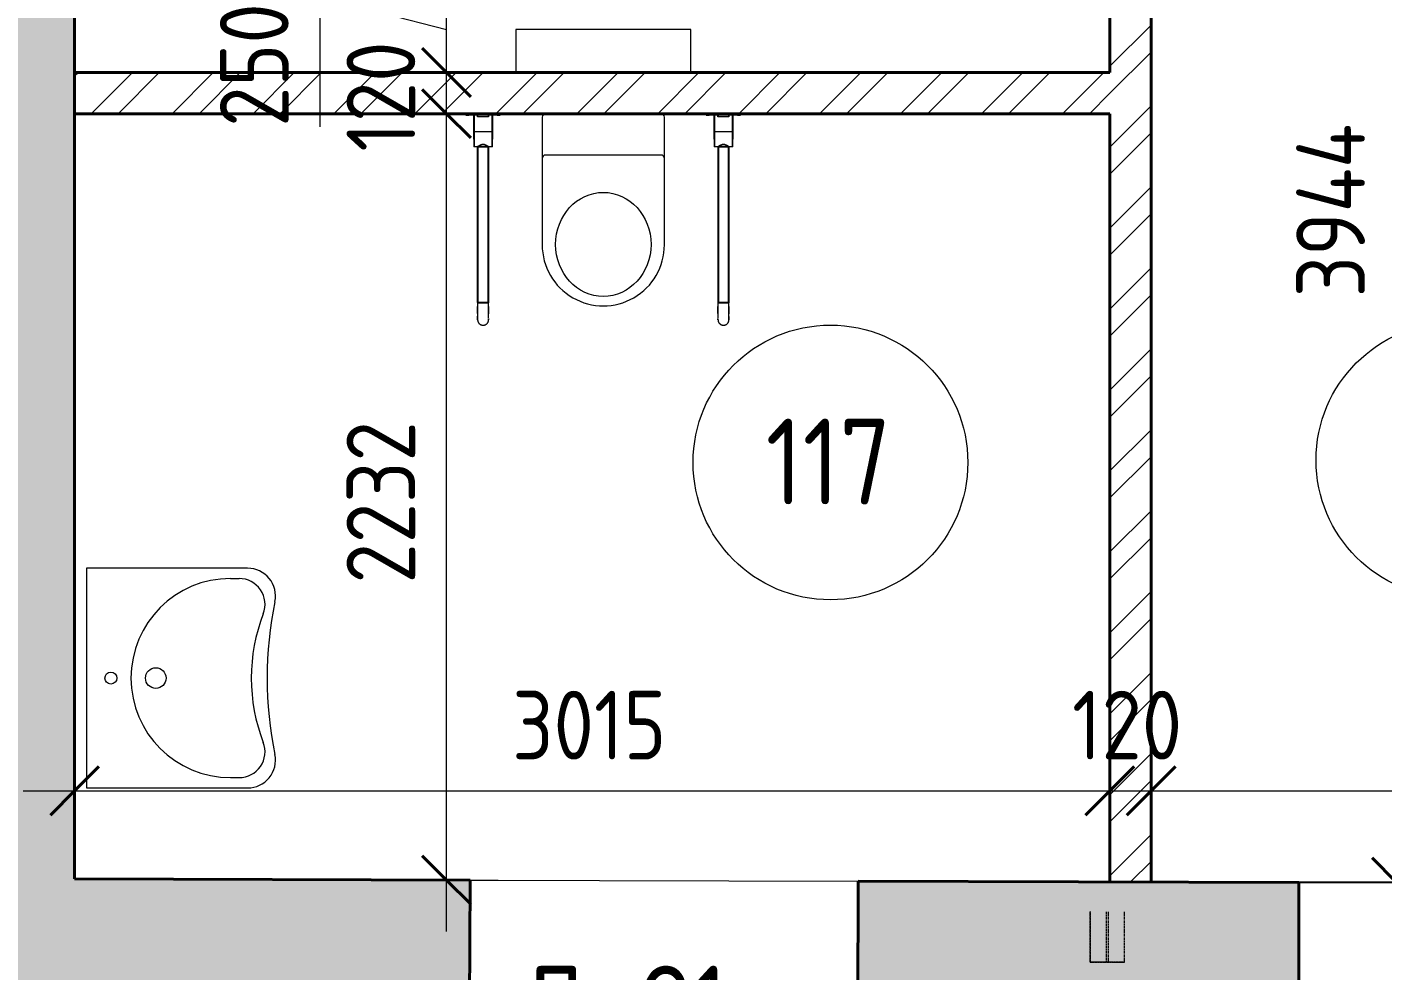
# Model space of a CAD drawing. Header units: millimetres. Extents: x -11886 to 379896, y -8130 to 47743.
# Drawn here: x 11167 to 15115, y 13336 to 16084 of the extents above; entities that cross this region are included whole.
import ezdxf

# ---------------------------------------------------------------- set-up
doc = ezdxf.new("R2010")
doc.units = ezdxf.units.MM
doc.linetypes.add('ADSK_Сверху', pattern=[4.5, 3, -1.5])
for name, color, linetype, lineweight in [('Каркас', 7, 'Continuous', 18), ('Марки дверей', 7, 'Continuous', 20), ('Марки помещений', 7, 'Continuous', 20), ('Размеры', 7, 'Continuous', 9), ('Размеры-100', 7, 'Continuous', 9)]:
    doc.layers.add(name, color=color, linetype=linetype, lineweight=lineweight)
for name, color, linetype, lineweight, true_color in [('Обобщенные модели', 5, 'Continuous', 18, 0x0000ff), ('Оборудование', 5, 'Continuous', 18, 0x0000ff), ('Сантехника', 5, 'Continuous', 18, 0x0000ff), ('Стены внутренние', 5, 'Continuous', 18, 0x0000ff)]:
    doc.layers.add(name, color=color, linetype=linetype, lineweight=lineweight, true_color=true_color)
doc.styles.add('GOST Common_1', font='GOST_Common.ttf', dxfattribs={"width": 0.9, "height": 200})
doc.styles.add('GOST Common_2', font='GOST_Common.ttf', dxfattribs={"width": 0.9, "height": 250})
doc.dimstyles.new('ADSK_Основной_2_мм', dxfattribs={"dimscale": 304.8, "dimtxt": 201.142999, "dimasz": 0.463911, "dimexe": 0.492126, "dimexo": 0.492126, "dimgap": 0.098425, "dimtad": 1, "dimdec": 1, "dimrnd": 0.1, "dimdsep": 46, "dimtxsty": 'GOST Common_1', "dimblk1": 'OBLIQUE', "dimblk2": 'OBLIQUE', "dimsah": 1, "dimcen": 0.09, "dimdle": 0.492126, "dimazin": 2, "dimtfac": 1, "dimtdec": 4, "dimtix": 1, "dimtmove": 0, "dimatfit": 3, "dimfxl": 1, "dimtvp": 1, "dimtolj": 1, "dimtzin": 0, "dimlwd": 20, "dimlwe": 20, "dimarcsym": 2})
doc.dimstyles.new('ADSK_Основной_2_мм_Округление_до_1_мм', dxfattribs={"dimscale": 304.8, "dimtxt": 201.142999, "dimasz": 0.463911, "dimexe": 0.492126, "dimexo": 0.492126, "dimgap": 0.098425, "dimtad": 1, "dimdec": 0, "dimdsep": 46, "dimtxsty": 'GOST Common_1', "dimblk1": 'OBLIQUE', "dimblk2": 'OBLIQUE', "dimsah": 1, "dimcen": 0.09, "dimdle": 0.492126, "dimazin": 2, "dimtfac": 1, "dimtdec": 4, "dimtix": 1, "dimtmove": 0, "dimatfit": 3, "dimfxl": 1, "dimtvp": 1, "dimtolj": 1, "dimtzin": 0, "dimlwd": 20, "dimlwe": 20, "dimarcsym": 2})
doc.dimstyles.new('ADSK_Основной_2_мм_Округление_до_1_мм_1', dxfattribs={"dimscale": 304.8, "dimtxt": 201.142999, "dimasz": 0.463911, "dimexe": 0.492126, "dimexo": 0.492126, "dimgap": 0.098425, "dimtad": 1, "dimdec": 0, "dimdsep": 46, "dimtxsty": 'GOST Common_1', "dimblk1": 'OBLIQUE', "dimblk2": 'OBLIQUE', "dimsah": 1, "dimcen": 0.09, "dimdle": 0.492126, "dimazin": 2, "dimtfac": 1, "dimtdec": 4, "dimtix": 1, "dimtmove": 1, "dimatfit": 3, "dimfxl": 1, "dimtvp": 1, "dimtolj": 1, "dimtzin": 0, "dimlwd": 20, "dimlwe": 20, "dimarcsym": 2})
pattern_1 = [(45, (0, 0), (-117.8655, 117.8655), []), (45, (78.58, 0), (-117.8655, 117.8655), [])]

# ---------------------------------------------------------------- blocks, each defined once
blk = doc.blocks.new('Типовая двутавровая балка _АСТО 20-93_ Балки - 100х200мм-840398-01 План 1-го этажа маркировочный')
at = {"layer": 'Каркас', "color": 253, "linetype": 'ADSK_Сверху', "true_color": 0xaaaaaa}
for p, q in [((-2180, 50), (-2180, -50)), ((-2180, 50), (-2032.3, 50)), ((-2032.9, 3), (-2180, 3)), ((-2033, -3), (-2180, -3)), ((-2180, -50), (-2033.6, -50))]:
    blk.add_line(p, q, dxfattribs=at)
at = {"layer": 'Каркас', "color": 9, "linetype": 'ADSK_Сверху', "true_color": 0xb9b9b9}
for p, q in [((-2180, 3.4), (-2180, 50)), ((-2180, 50), (-2032.3, 50)), ((-2180, -50), (-2180, -3.4)), ((-2180, -50), (-2033.6, -50))]:
    blk.add_line(p, q, dxfattribs=at)
at = {"layer": 'Каркас', "color": 253, "linetype": 'ADSK_Сверху', "true_color": 0xb2b2b2}
for p, q in [((-2180, 50), (-2180, 15)), ((-2180, 15), (-2180, 50)), ((-2032.3, 50), (-2180, 50)), ((-2180, 50), (-2032.3, 50)), ((-2180, 3), (-2180, 15)), ((-2180, 3), (-2180, 15)), ((-2180, -3), (-2180, 3)), ((-2180, -15), (-2180, -3)), ((-2180, -15), (-2180, -3)), ((-2180, -50), (-2180, -15)), ((-2180, -15), (-2180, -50)), ((-2180, -50), (-2033.6, -50)), ((-2180, -50), (-2033.6, -50))]:
    blk.add_line(p, q, dxfattribs=at)
blk = doc.blocks.new('Туалет подвесной-Moderna R-Laufen - 000 White-2319019-01 План 1-го этажа маркировочный')
at = {"layer": 'Обобщенные модели'}
for p, q in [((-53, 441.8), (-53, 69.9)), ((303, 69.9), (303, 441.8)), ((-43.1, 180.3), (293.1, 180.3))]:
    blk.add_line(p, q, dxfattribs=at)
for centre, radius, start, end in [((125, 441.8), 178, 360, 180), ((-43.1, 190.2), 9.89, 180, 270), ((293.1, 190.2), 9.89, 270, 360), ((-43.1, 69.9), 9.89, 180, 270), ((293.1, 69.9), 9.89, 270, 360)]:
    blk.add_arc(centre, radius, start, end, dxfattribs=at)
blk.add_ellipse((125, 440.8), major_axis=(0, 151.6), ratio=0.916517, dxfattribs=at)
at = {"layer": 'Сантехника'}
for p, q in [((-130, -60), (-130, -185)), ((380, -185), (380, -60)), ((-130, -185), (380, -185))]:
    blk.add_line(p, q, dxfattribs=at)
blk = doc.blocks.new('Раковина МГН Roca Access - 327230000 White-1912145-01 План 1-го этажа маркировочный')
at = {"layer": 'Обобщенные модели'}
for p, q in [((-195, 486.4), (-195, 17.5)), ((445, 17.5), (445, 486.4)), ((-165, 436.6), (-165, 461.6)), ((415, 436.6), (415, 461.6)), ((-195, 17.5), (445, 17.5))]:
    blk.add_line(p, q, dxfattribs=at)
for centre, radius in [((125, 218.8), 30), ((125, 88.1), 17.5)]:
    blk.add_circle(centre, radius, dxfattribs=at)
for centre, radius, start, end in [((-113.9, 486.4), 81.1, 78.3574, 180), ((125, 1645.7), 1102.6, 258.3574, 281.6426), ((363.9, 486.4), 81.1, 0, 101.6426), ((-89.6, 461.6), 75.4, 68.8798, 180), ((125, 1017.1), 520.1, 248.8798, 291.1202), ((339.6, 461.6), 75.4, 360, 111.1202), ((125, 436.6), 290, 180, 360)]:
    blk.add_arc(centre, radius, start, end, dxfattribs=at)
blk = doc.blocks.new('Поручень откидной МГН Contina - CNTX70E-2103110-01 План 1-го этажа маркировочный')
at = {"layer": 'Оборудование'}
for p, q in [((12444.8, 15828.2), (12444.8, 15832.2)), ((12444.8, 15828.2), (12453.6, 15828.2)), ((12444.8, 15828.2), (12446, 15828.2)), ((12536, 15828.2), (12453.6, 15828.2)), ((12467.3, 15758.2), (12467.3, 15828.2)), ((12468.5, 15828.2), (12468.5, 15758.2)), ((12478.8, 15823.2), (12478.8, 15826.2)), ((12510.8, 15823.2), (12478.8, 15823.2)), ((12510.8, 15826.2), (12510.8, 15823.2)), ((12521.1, 15758.2), (12521.1, 15828.2)), ((12522.3, 15828.2), (12522.3, 15758.2)), ((12536, 15828.2), (12544.8, 15828.2)), ((12543.7, 15828.2), (12544.8, 15828.2)), ((12544.8, 15832.2), (12544.8, 15828.2)), ((12467.3, 15758.2), (12467.3, 15735.7)), ((12468.5, 15780.7), (12521.1, 15780.7)), ((12468.5, 15758.2), (12468.5, 15735.7)), ((12468.5, 15735.7), (12468.5, 15758.2)), ((12521.1, 15735.7), (12521.1, 15758.2)), ((12521.1, 15758.2), (12521.1, 15735.7)), ((12522.3, 15735.7), (12522.3, 15758.2)), ((12468.5, 15735.7), (12467.3, 15735.7)), ((12478.8, 15735.7), (12468.5, 15735.7)), ((12521.1, 15735.7), (12510.8, 15735.7)), ((12522.3, 15735.7), (12521.1, 15735.7))]:
    blk.add_line(p, q, dxfattribs=at)
at = {"layer": 'Оборудование', "flags": 128}
for points in [[(12480.6, 15828.2), (12480.5, 15828.2), (12480.4, 15828.1), (12480.4, 15828.1), (12480.3, 15828.1), (12480.2, 15828.1), (12480.1, 15828), (12480.1, 15828), (12480, 15828), (12479.9, 15828), (12479.9, 15827.9), (12479.8, 15827.9), (12479.7, 15827.8), (12479.7, 15827.8), (12479.6, 15827.7), (12479.5, 15827.7), (12479.5, 15827.6), (12479.4, 15827.6), (12479.4, 15827.5), (12479.3, 15827.5), (12479.3, 15827.4), (12479.2, 15827.3), (12479.2, 15827.3), (12479.1, 15827.2), (12479.1, 15827.1), (12479, 15827), (12479, 15827), (12479, 15826.9), (12479, 15826.8), (12478.9, 15826.8), (12478.9, 15826.7), (12478.9, 15826.6), (12478.9, 15826.5), (12478.9, 15826.4), (12478.9, 15826.4), (12478.8, 15826.3), (12478.8, 15826.2), (12478.8, 15826.2)], [(12510.8, 15826.2), (12510.8, 15826.3), (12510.8, 15826.3), (12510.8, 15826.4), (12510.8, 15826.5), (12510.8, 15826.6), (12510.8, 15826.7), (12510.8, 15826.7), (12510.7, 15826.8), (12510.7, 15826.9), (12510.7, 15827), (12510.7, 15827), (12510.6, 15827.1), (12510.6, 15827.2), (12510.5, 15827.2), (12510.5, 15827.3), (12510.4, 15827.4), (12510.4, 15827.4), (12510.3, 15827.5), (12510.3, 15827.6), (12510.2, 15827.6), (12510.2, 15827.7), (12510.1, 15827.7), (12510.1, 15827.8), (12510, 15827.8), (12509.9, 15827.9), (12509.9, 15827.9), (12509.8, 15827.9), (12509.7, 15828), (12509.6, 15828), (12509.6, 15828), (12509.5, 15828.1), (12509.4, 15828.1), (12509.3, 15828.1), (12509.3, 15828.1), (12509.2, 15828.1), (12509.1, 15828.2)], [(12478.8, 15282.2), (12478.8, 15280.2), (12478.8, 15278.2), (12478.8, 15276.2), (12478.8, 15274.2), (12478.8, 15272.2), (12478.8, 15270.3), (12478.8, 15268.4), (12478.8, 15266.4), (12478.8, 15264.6), (12478.8, 15262.7), (12478.8, 15260.9), (12478.8, 15259.1), (12478.8, 15257.3), (12478.8, 15255.6), (12478.8, 15253.9), (12478.8, 15252.3), (12478.8, 15250.7), (12478.8, 15249.2), (12478.8, 15247.7), (12478.8, 15246.3), (12478.8, 15244.9), (12478.8, 15243.6), (12478.8, 15242.4), (12478.8, 15241.2), (12478.8, 15240.1), (12478.8, 15239.1), (12478.8, 15238.1), (12478.8, 15237.2), (12478.8, 15236.3), (12478.8, 15235.6), (12478.8, 15234.9), (12478.8, 15234.3), (12478.8, 15233.7), (12478.8, 15233.3), (12478.8, 15232.9), (12478.8, 15232.6), (12478.8, 15232.4), (12478.8, 15232.2), (12478.8, 15232.2), (12478.8, 15232.2)], [(12510.8, 15237.8), (12510.8, 15238.8), (12510.8, 15239.8), (12510.8, 15240.9), (12510.8, 15242.1), (12510.8, 15243.3), (12510.8, 15244.6), (12510.8, 15245.9), (12510.8, 15247.3), (12510.8, 15248.8), (12510.8, 15250.3), (12510.8, 15251.9), (12510.8, 15253.5), (12510.8, 15255.2), (12510.8, 15256.9), (12510.8, 15258.6), (12510.8, 15260.4), (12510.8, 15262.2), (12510.8, 15264.1), (12510.8, 15265.9), (12510.8, 15267.8), (12510.8, 15269.8), (12510.8, 15271.7), (12510.8, 15273.7), (12510.8, 15275.7), (12510.8, 15277.6), (12510.8, 15279.6), (12510.8, 15281.6), (12510.8, 15282.2)], [(12478.8, 15250.3), (12478.8, 15251.9), (12478.8, 15253.5), (12478.8, 15255.2), (12478.8, 15256.9), (12478.8, 15258.6), (12478.8, 15260.4), (12478.8, 15262.2), (12478.8, 15264.1), (12478.8, 15265.9), (12478.8, 15267.8), (12478.8, 15269.8), (12478.8, 15271.1)], [(12478.8, 15232.2), (12478.8, 15232.2), (12478.8, 15232.3), (12478.8, 15232.5), (12478.8, 15232.8), (12478.8, 15233.2), (12478.8, 15233.6), (12478.8, 15234.1), (12478.8, 15234.7), (12478.8, 15235.4), (12478.8, 15236.1), (12478.8, 15236.9), (12478.8, 15237.8), (12478.8, 15238.8), (12478.8, 15239.8), (12478.8, 15240.9), (12478.8, 15242.1)], [(12510.8, 15271.1), (12510.8, 15269.1), (12510.8, 15267.2), (12510.8, 15265.3), (12510.8, 15263.4), (12510.8, 15261.6), (12510.8, 15259.8), (12510.8, 15258), (12510.8, 15256.3), (12510.8, 15254.6), (12510.8, 15253), (12510.8, 15251.4), (12510.8, 15249.8)], [(12478.8, 15232.2), (12478.9, 15231.5), (12478.9, 15230.9), (12479, 15230.3), (12479, 15229.6), (12479.2, 15229), (12479.3, 15228.4), (12479.5, 15227.8), (12479.7, 15227.1), (12479.9, 15226.5), (12480.1, 15225.9), (12480.4, 15225.4), (12480.7, 15224.8), (12481, 15224.2), (12481.3, 15223.7), (12481.6, 15223.1), (12482, 15222.6), (12482.4, 15222.1), (12482.8, 15221.6), (12483.2, 15221.2), (12483.7, 15220.7), (12484.2, 15220.3), (12484.7, 15219.8), (12485.2, 15219.4), (12485.7, 15219.1), (12486.2, 15218.7), (12486.7, 15218.4), (12487.3, 15218.1), (12487.9, 15217.8), (12488.5, 15217.5), (12489, 15217.3), (12489.6, 15217), (12490.3, 15216.8), (12490.9, 15216.7), (12491.5, 15216.5), (12492.1, 15216.4), (12492.8, 15216.3), (12493.4, 15216.2), (12494, 15216.2), (12494.7, 15216.2), (12495.3, 15216.2), (12496, 15216.2), (12496.6, 15216.3), (12497.2, 15216.4), (12497.9, 15216.5), (12498.5, 15216.6), (12499.1, 15216.8), (12499.7, 15216.9), (12500.3, 15217.1), (12500.9, 15217.4), (12501.5, 15217.6), (12502.1, 15217.9), (12502.6, 15218.2), (12503.2, 15218.5), (12503.7, 15218.9), (12504.3, 15219.2), (12504.8, 15219.6), (12505.3, 15220), (12505.7, 15220.5), (12506.2, 15220.9), (12506.6, 15221.4), (12507.1, 15221.9), (12507.5, 15222.3), (12507.9, 15222.9), (12508.2, 15223.4), (12508.6, 15223.9), (12508.9, 15224.5), (12509.2, 15225.1), (12509.4, 15225.6), (12509.7, 15226.2), (12509.9, 15226.8), (12510.1, 15227.4), (12510.3, 15228), (12510.5, 15228.7), (12510.6, 15229.3), (12510.7, 15229.9), (12510.8, 15230.6), (12510.8, 15231.2), (12510.8, 15231.8), (12510.8, 15232.2)], [(12510.8, 15235.9), (12510.8, 15235.1), (12510.8, 15234.5), (12510.8, 15233.9), (12510.8, 15233.5), (12510.8, 15233), (12510.8, 15232.7), (12510.8, 15232.5), (12510.8, 15232.3), (12510.8, 15232.2), (12510.8, 15232.2)], [(12510.8, 15232.2), (12510.8, 15232.2), (12510.8, 15232.3), (12510.8, 15232.5), (12510.8, 15232.8), (12510.8, 15233.2), (12510.8, 15233.6), (12510.8, 15234.1), (12510.8, 15234.7), (12510.8, 15235.4)]]:
    blk.add_lwpolyline(points, dxfattribs=at)
at = {"layer": 'Оборудование'}
blk.add_open_spline([(12510.8, 15735.7), (12510.8, 15735.7), (12510.7, 15735.8), (12510.3, 15736.1), (12509.8, 15736.4), (12509.3, 15736.7), (12508.6, 15737.2), (12508, 15737.6), (12507.5, 15738), (12507, 15738.2), (12506.6, 15738.5), (12506, 15738.8), (12505.1, 15739.3), (12504.2, 15739.8), (12503.6, 15740.1), (12503.2, 15740.3), (12502.9, 15740.4), (12502.6, 15740.5), (12502.2, 15740.7), (12501.5, 15741), (12500.4, 15741.4), (12499.3, 15741.8), (12498.4, 15742), (12497.7, 15742.1), (12497, 15742.2), (12496.1, 15742.3), (12494.8, 15742.3), (12493.6, 15742.3), (12492.7, 15742.2), (12492, 15742.1), (12491.3, 15742), (12490.4, 15741.8), (12489.2, 15741.4), (12488.2, 15741), (12487.5, 15740.7), (12487.1, 15740.5), (12486.8, 15740.4), (12486.5, 15740.3), (12486.1, 15740.1), (12485.4, 15739.8), (12484.6, 15739.3), (12483.7, 15738.8), (12483.1, 15738.5), (12482.7, 15738.2), (12482.2, 15738), (12481.7, 15737.6), (12481.1, 15737.2), (12480.4, 15736.7), (12479.9, 15736.4), (12479.4, 15736.1), (12479, 15735.8), (12478.8, 15735.7), (12478.8, 15735.7)], degree=3, knots=[0, 0, 0, 0, 0.055556, 0.083333, 0.111111, 0.138889, 0.166667, 0.194444, 0.208333, 0.222222, 0.236111, 0.25, 0.277778, 0.305556, 0.319444, 0.326389, 0.333333, 0.340278, 0.347222, 0.361111, 0.388889, 0.416667, 0.430556, 0.444444, 0.458333, 0.472222, 0.5, 0.527778, 0.541667, 0.555556, 0.569444, 0.583333, 0.611111, 0.638889, 0.652778, 0.659722, 0.666667, 0.673611, 0.680556, 0.694444, 0.722222, 0.75, 0.763889, 0.777778, 0.791667, 0.805556, 0.833333, 0.861111, 0.888889, 0.916667, 0.944444, 1, 1, 1, 1], dxfattribs=at)
blk = doc.blocks.new('Поручень откидной МГН Contina - CNTX70E-1916474-01 План 1-го этажа маркировочный')
at = {"layer": 'Оборудование'}
for p, q in [((13144.8, 15828.2), (13144.8, 15832.2)), ((13144.8, 15828.2), (13146, 15828.2)), ((13144.8, 15828.2), (13153.6, 15828.2)), ((13236, 15828.2), (13153.6, 15828.2)), ((13167.3, 15758.2), (13167.3, 15828.2)), ((13168.5, 15828.2), (13168.5, 15758.2)), ((13178.8, 15823.2), (13178.8, 15826.2)), ((13210.8, 15823.2), (13178.8, 15823.2)), ((13210.8, 15826.2), (13210.8, 15823.2)), ((13221.1, 15758.2), (13221.1, 15828.2)), ((13222.3, 15828.2), (13222.3, 15758.2)), ((13236, 15828.2), (13244.8, 15828.2)), ((13243.7, 15828.2), (13244.8, 15828.2)), ((13244.8, 15832.2), (13244.8, 15828.2)), ((13167.3, 15758.2), (13167.3, 15735.7)), ((13168.5, 15780.7), (13221.1, 15780.7)), ((13168.5, 15758.2), (13168.5, 15735.7)), ((13168.5, 15735.7), (13168.5, 15758.2)), ((13221.1, 15735.7), (13221.1, 15758.2)), ((13221.1, 15758.2), (13221.1, 15735.7)), ((13222.3, 15735.7), (13222.3, 15758.2)), ((13168.5, 15735.7), (13167.3, 15735.7)), ((13178.8, 15735.7), (13168.5, 15735.7)), ((13221.1, 15735.7), (13210.8, 15735.7)), ((13222.3, 15735.7), (13221.1, 15735.7))]:
    blk.add_line(p, q, dxfattribs=at)
at = {"layer": 'Оборудование', "flags": 128}
for points in [[(13180.6, 15828.2), (13180.5, 15828.2), (13180.4, 15828.1), (13180.4, 15828.1), (13180.3, 15828.1), (13180.2, 15828.1), (13180.1, 15828), (13180.1, 15828), (13180, 15828), (13179.9, 15828), (13179.9, 15827.9), (13179.8, 15827.9), (13179.7, 15827.8), (13179.7, 15827.8), (13179.6, 15827.7), (13179.5, 15827.7), (13179.5, 15827.6), (13179.4, 15827.6), (13179.4, 15827.5), (13179.3, 15827.5), (13179.3, 15827.4), (13179.2, 15827.3), (13179.2, 15827.3), (13179.1, 15827.2), (13179.1, 15827.1), (13179, 15827), (13179, 15827), (13179, 15826.9), (13179, 15826.8), (13178.9, 15826.8), (13178.9, 15826.7), (13178.9, 15826.6), (13178.9, 15826.5), (13178.9, 15826.4), (13178.9, 15826.4), (13178.8, 15826.3), (13178.8, 15826.2), (13178.8, 15826.2)], [(13210.8, 15826.2), (13210.8, 15826.3), (13210.8, 15826.3), (13210.8, 15826.4), (13210.8, 15826.5), (13210.8, 15826.6), (13210.8, 15826.7), (13210.8, 15826.7), (13210.7, 15826.8), (13210.7, 15826.9), (13210.7, 15827), (13210.7, 15827), (13210.6, 15827.1), (13210.6, 15827.2), (13210.5, 15827.2), (13210.5, 15827.3), (13210.4, 15827.4), (13210.4, 15827.4), (13210.3, 15827.5), (13210.3, 15827.6), (13210.2, 15827.6), (13210.2, 15827.7), (13210.1, 15827.7), (13210.1, 15827.8), (13210, 15827.8), (13209.9, 15827.9), (13209.9, 15827.9), (13209.8, 15827.9), (13209.7, 15828), (13209.6, 15828), (13209.6, 15828), (13209.5, 15828.1), (13209.4, 15828.1), (13209.3, 15828.1), (13209.3, 15828.1), (13209.2, 15828.1), (13209.1, 15828.2)], [(13178.8, 15282.2), (13178.8, 15280.2), (13178.8, 15278.2), (13178.8, 15276.2), (13178.8, 15274.2), (13178.8, 15272.2), (13178.8, 15270.3), (13178.8, 15268.4), (13178.8, 15266.4), (13178.8, 15264.6), (13178.8, 15262.7), (13178.8, 15260.9), (13178.8, 15259.1), (13178.8, 15257.3), (13178.8, 15255.6), (13178.8, 15253.9), (13178.8, 15252.3), (13178.8, 15250.7), (13178.8, 15249.2), (13178.8, 15247.7), (13178.8, 15246.3), (13178.8, 15244.9), (13178.8, 15243.6), (13178.8, 15242.4), (13178.8, 15241.2), (13178.8, 15240.1), (13178.8, 15239.1), (13178.8, 15238.1)], [(13210.8, 15232.2), (13210.8, 15232.2), (13210.8, 15232.3), (13210.8, 15232.5), (13210.8, 15232.8), (13210.8, 15233.2), (13210.8, 15233.6), (13210.8, 15234.1), (13210.8, 15234.7), (13210.8, 15235.4), (13210.8, 15236.1), (13210.8, 15236.9), (13210.8, 15237.8), (13210.8, 15238.8), (13210.8, 15239.8), (13210.8, 15240.9), (13210.8, 15242.1), (13210.8, 15243.3), (13210.8, 15244.6), (13210.8, 15245.9), (13210.8, 15247.3), (13210.8, 15248.8), (13210.8, 15250.3), (13210.8, 15251.9), (13210.8, 15253.5), (13210.8, 15255.2), (13210.8, 15256.9), (13210.8, 15258.6), (13210.8, 15260.4), (13210.8, 15262.2), (13210.8, 15264.1), (13210.8, 15265.9), (13210.8, 15267.8), (13210.8, 15269.8), (13210.8, 15271.7), (13210.8, 15273.7), (13210.8, 15275.7), (13210.8, 15277.6), (13210.8, 15279.6), (13210.8, 15281.6), (13210.8, 15282.2)], [(13178.8, 15250.3), (13178.8, 15251.9), (13178.8, 15253.5), (13178.8, 15255.2), (13178.8, 15256.9), (13178.8, 15258.6), (13178.8, 15260.4), (13178.8, 15262.2), (13178.8, 15264.1), (13178.8, 15265.9), (13178.8, 15267.8), (13178.8, 15269.8), (13178.8, 15271.1)], [(13210.8, 15271.1), (13210.8, 15269.1), (13210.8, 15267.2), (13210.8, 15265.3), (13210.8, 15263.4), (13210.8, 15261.6), (13210.8, 15259.8), (13210.8, 15258), (13210.8, 15256.3), (13210.8, 15254.6), (13210.8, 15253), (13210.8, 15251.4), (13210.8, 15249.8)], [(13210.8, 15241.7), (13210.8, 15240.5), (13210.8, 15239.5), (13210.8, 15238.5), (13210.8, 15237.5), (13210.8, 15236.7), (13210.8, 15235.9), (13210.8, 15235.1), (13210.8, 15234.5), (13210.8, 15233.9), (13210.8, 15233.5), (13210.8, 15233), (13210.8, 15232.7), (13210.8, 15232.5), (13210.8, 15232.3), (13210.8, 15232.2), (13210.8, 15232.2)], [(13178.8, 15235.6), (13178.8, 15234.9), (13178.8, 15234.3), (13178.8, 15233.7), (13178.8, 15233.3), (13178.8, 15232.9), (13178.8, 15232.6), (13178.8, 15232.4), (13178.8, 15232.2), (13178.8, 15232.2), (13178.8, 15232.2)], [(13178.8, 15232.2), (13178.8, 15232.2), (13178.8, 15232.3), (13178.8, 15232.5), (13178.8, 15232.8), (13178.8, 15233.2), (13178.8, 15233.6), (13178.8, 15234.1), (13178.8, 15234.7), (13178.8, 15235.4)], [(13178.8, 15232.2), (13178.9, 15231.5), (13178.9, 15230.9), (13179, 15230.3), (13179, 15229.6), (13179.2, 15229), (13179.3, 15228.4), (13179.5, 15227.8), (13179.7, 15227.1), (13179.9, 15226.5), (13180.1, 15225.9), (13180.4, 15225.4), (13180.7, 15224.8), (13181, 15224.2), (13181.3, 15223.7), (13181.6, 15223.1), (13182, 15222.6), (13182.4, 15222.1), (13182.8, 15221.6), (13183.2, 15221.2), (13183.7, 15220.7), (13184.2, 15220.3), (13184.7, 15219.8), (13185.2, 15219.4), (13185.7, 15219.1), (13186.2, 15218.7), (13186.7, 15218.4), (13187.3, 15218.1), (13187.9, 15217.8), (13188.5, 15217.5), (13189, 15217.3), (13189.6, 15217), (13190.3, 15216.8), (13190.9, 15216.7), (13191.5, 15216.5), (13192.1, 15216.4), (13192.8, 15216.3), (13193.4, 15216.2), (13194, 15216.2), (13194.7, 15216.2), (13195.3, 15216.2), (13196, 15216.2), (13196.6, 15216.3), (13197.2, 15216.4), (13197.9, 15216.5), (13198.5, 15216.6), (13199.1, 15216.8), (13199.7, 15216.9), (13200.3, 15217.1), (13200.9, 15217.4), (13201.5, 15217.6), (13202.1, 15217.9), (13202.6, 15218.2), (13203.2, 15218.5), (13203.7, 15218.9), (13204.3, 15219.2), (13204.8, 15219.6), (13205.3, 15220), (13205.7, 15220.5), (13206.2, 15220.9), (13206.6, 15221.4), (13207.1, 15221.9), (13207.5, 15222.3), (13207.9, 15222.9), (13208.2, 15223.4), (13208.6, 15223.9), (13208.9, 15224.5), (13209.2, 15225.1), (13209.4, 15225.6), (13209.7, 15226.2), (13209.9, 15226.8), (13210.1, 15227.4), (13210.3, 15228), (13210.5, 15228.7), (13210.6, 15229.3), (13210.7, 15229.9), (13210.8, 15230.6), (13210.8, 15231.2), (13210.8, 15231.8), (13210.8, 15232.2)]]:
    blk.add_lwpolyline(points, dxfattribs=at)
at = {"layer": 'Оборудование'}
blk.add_open_spline([(13210.8, 15735.7), (13210.8, 15735.7), (13210.7, 15735.8), (13210.3, 15736.1), (13209.8, 15736.4), (13209.3, 15736.7), (13208.6, 15737.2), (13208, 15737.6), (13207.5, 15738), (13207, 15738.2), (13206.6, 15738.5), (13206, 15738.8), (13205.1, 15739.3), (13204.3, 15739.8), (13203.6, 15740.1), (13203.2, 15740.3), (13202.9, 15740.4), (13202.6, 15740.5), (13202.2, 15740.7), (13201.5, 15741), (13200.4, 15741.4), (13199.3, 15741.8), (13198.4, 15742), (13197.7, 15742.1), (13197, 15742.2), (13196.1, 15742.3), (13194.8, 15742.3), (13193.6, 15742.3), (13192.7, 15742.2), (13192, 15742.1), (13191.3, 15742), (13190.4, 15741.8), (13189.3, 15741.4), (13188.2, 15741), (13187.5, 15740.7), (13187.1, 15740.5), (13186.8, 15740.4), (13186.5, 15740.3), (13186.1, 15740.1), (13185.4, 15739.8), (13184.6, 15739.3), (13183.7, 15738.8), (13183.1, 15738.5), (13182.7, 15738.2), (13182.2, 15738), (13181.7, 15737.6), (13181.1, 15737.2), (13180.4, 15736.7), (13179.9, 15736.4), (13179.4, 15736.1), (13179, 15735.8), (13178.8, 15735.7), (13178.8, 15735.7)], degree=3, knots=[0, 0, 0, 0, 0.055556, 0.083333, 0.111111, 0.138889, 0.166667, 0.194444, 0.208333, 0.222222, 0.236111, 0.25, 0.277778, 0.305556, 0.319444, 0.326389, 0.333333, 0.340278, 0.347222, 0.361111, 0.388889, 0.416667, 0.430556, 0.444444, 0.458333, 0.472222, 0.5, 0.527778, 0.541667, 0.555556, 0.569444, 0.583333, 0.611111, 0.638889, 0.652778, 0.659722, 0.666667, 0.673611, 0.680556, 0.694444, 0.722222, 0.75, 0.763889, 0.777778, 0.791667, 0.805556, 0.833333, 0.861111, 0.888889, 0.916667, 0.944444, 1, 1, 1, 1], dxfattribs=at)
blk = doc.blocks.new('ADSK_Марка_Помещение_ОдноЗначение - Номер-247393-01 План 1-го этажа маркировочный')
at = {"layer": 'Марки помещений'}
blk.add_circle((0, 0), 4, dxfattribs=at)
blk = doc.blocks.new('DIMBLOCK135-01 План 1-го этажа маркировочный')
at = {"layer": 'Размеры-100', "lineweight": 40, "transparency": 16777216}
for p, q in [((12388.4, 15832.2), (12317.7, 15902.9)), ((12388.4, 15832.2), (12459.1, 15761.5)), ((12388.4, 13600.3), (12317.7, 13671)), ((12388.4, 13600.3), (12459.1, 13529.6))]:
    blk.add_line(p, q, dxfattribs=at)
at = {"layer": 'Размеры-100', "lineweight": 20, "transparency": 16777216}
for p, q in [((12388.4, 15832.2), (12238.4, 15832.2)), ((12388.4, 13450.3), (12388.4, 15832.2)), ((12388.4, 15832.2), (12438.5, 15832.2)), ((12388.4, 13600.3), (12306.6, 13600.3)), ((12388.4, 13600.3), (12538.4, 13600.3))]:
    blk.add_line(p, q, dxfattribs=at)
at = {"layer": 'Размеры-100', "color": 0, "lineweight": 20, "transparency": 16777216, "insert": (12097.1, 14464), "char_height": 200, "width": 605.475, "attachment_point": 1, "rotation": 90, "line_spacing_factor": 1.022761, "style": 'GOST Common_1'}
blk.add_mtext('2232', dxfattribs=at)
blk = doc.blocks.new('_Oblique')
at = {"color": 0, "linetype": 'ByBlock', "lineweight": -2}
blk.add_line((-0.5, -0.5), (0.5, 0.5), dxfattribs=at)
blk = doc.blocks.new('DIMBLOCK136-01 План 1-го этажа маркировочный')
at = {"layer": 'Размеры-100', "lineweight": 40, "transparency": 16777216}
for p, q in [((12388.4, 15952.2), (12317.7, 16022.9)), ((12388.4, 15952.2), (12459.1, 15881.5)), ((12388.4, 15832.2), (12317.7, 15902.9)), ((12388.4, 15832.2), (12459.1, 15761.5))]:
    blk.add_line(p, q, dxfattribs=at)
at = {"layer": 'Размеры-100', "lineweight": 20, "transparency": 16777216}
for p, q in [((12388.4, 15952.2), (12238.4, 15952.2)), ((12388.4, 15832.2), (12388.4, 15952.2)), ((12388.4, 15952.2), (12438.5, 15952.2)), ((12388.4, 15832.2), (12238.4, 15832.2)), ((12388.4, 15832.2), (12438.5, 15832.2))]:
    blk.add_line(p, q, dxfattribs=at)
at = {"layer": 'Размеры-100', "color": 0, "lineweight": 20, "transparency": 16777216, "insert": (12097.1, 15721.7), "char_height": 200, "width": 409.104, "attachment_point": 1, "rotation": 90, "line_spacing_factor": 1.022761, "style": 'GOST Common_1'}
blk.add_mtext('120', dxfattribs=at)
blk = doc.blocks.new('DIMBLOCK137-01 План 1-го этажа маркировочный')
at = {"layer": 'Размеры-100', "lineweight": 40, "transparency": 16777216}
for p, q in [((12388.4, 16202), (12317.7, 16272.7)), ((12388.4, 16202), (12459.1, 16131.3)), ((12388.4, 15952.2), (12317.7, 16022.9)), ((12388.4, 15952.2), (12459.1, 15881.5))]:
    blk.add_line(p, q, dxfattribs=at)
at = {"layer": 'Размеры-100', "lineweight": 20, "transparency": 16777216}
for p, q in [((12388.4, 16202), (12238.4, 16202)), ((12388.4, 15952.2), (12388.4, 16202)), ((12388.4, 16202), (12438.5, 16202)), ((12019.8, 16172.4), (12388.4, 16077.1)), ((12019.8, 15794), (12019.8, 16172.4)), ((12388.4, 15952.2), (12238.4, 15952.2)), ((12388.4, 15952.2), (12438.5, 15952.2))]:
    blk.add_line(p, q, dxfattribs=at)
at = {"layer": 'Размеры-100', "color": 0, "lineweight": 20, "transparency": 16777216, "insert": (11728.4, 15794), "char_height": 200, "width": 454.106, "attachment_point": 1, "rotation": 90, "line_spacing_factor": 1.022761, "style": 'GOST Common_1'}
blk.add_mtext('250', dxfattribs=at)
blk = doc.blocks.new('DIMBLOCK140-01 План 1-го этажа маркировочный')
at = {"layer": 'Размеры-100', "lineweight": 20, "transparency": 16777216}
for p, q in [((11305.2, 13860), (11305.2, 14010)), ((14320.2, 13860), (14320.2, 14010)), ((11155.2, 13860), (14320.2, 13860)), ((11305.2, 13860), (11305.2, 13810)), ((14320.2, 13860), (14320.2, 13810))]:
    blk.add_line(p, q, dxfattribs=at)
at = {"layer": 'Размеры-100', "lineweight": 40, "transparency": 16777216}
for p, q in [((11305.2, 13860), (11375.9, 13930.7)), ((14320.2, 13860), (14390.9, 13930.7)), ((11305.2, 13860), (11234.5, 13789.3)), ((14320.2, 13860), (14249.5, 13789.3))]:
    blk.add_line(p, q, dxfattribs=at)
at = {"layer": 'Размеры-100', "color": 0, "lineweight": 20, "transparency": 16777216, "insert": (12579.2, 14151.4), "char_height": 200, "width": 560.473, "attachment_point": 1, "line_spacing_factor": 1.022761, "style": 'GOST Common_1'}
blk.add_mtext('3015', dxfattribs=at)
blk = doc.blocks.new('DIMBLOCK141-01 План 1-го этажа маркировочный')
at = {"layer": 'Размеры-100', "lineweight": 20, "transparency": 16777216}
for p, q in [((14320.2, 13860), (14320.2, 14010)), ((14440.2, 13860), (14440.2, 14010)), ((14320.2, 13860), (14590.2, 13860)), ((14320.2, 13860), (14320.2, 13810)), ((14440.2, 13860), (14440.2, 13810))]:
    blk.add_line(p, q, dxfattribs=at)
at = {"layer": 'Размеры-100', "lineweight": 40, "transparency": 16777216}
for p, q in [((14320.2, 13860), (14390.9, 13930.7)), ((14440.2, 13860), (14510.9, 13930.7)), ((14320.2, 13860), (14249.5, 13789.3)), ((14440.2, 13860), (14369.5, 13789.3))]:
    blk.add_line(p, q, dxfattribs=at)
at = {"layer": 'Размеры-100', "color": 0, "lineweight": 20, "transparency": 16777216, "insert": (14209.8, 14151.4), "char_height": 200, "width": 409.104, "attachment_point": 1, "line_spacing_factor": 1.022761, "style": 'GOST Common_1'}
blk.add_mtext('120', dxfattribs=at)
blk = doc.blocks.new('DIMBLOCK142-01 План 1-го этажа маркировочный')
at = {"layer": 'Размеры-100', "lineweight": 20, "transparency": 16777216}
for p, q in [((14440.2, 13860), (14440.2, 14010)), ((16570.1, 13860), (16570.1, 14010)), ((14290.2, 13860), (16570.1, 13860)), ((14440.2, 13860), (14440.2, 13810)), ((16570.1, 13860), (16570.1, 13810))]:
    blk.add_line(p, q, dxfattribs=at)
at = {"layer": 'Размеры-100', "lineweight": 40, "transparency": 16777216}
for p, q in [((14440.2, 13860), (14510.9, 13930.7)), ((16570.1, 13860), (16640.8, 13930.7)), ((14440.2, 13860), (14369.5, 13789.3)), ((16570.1, 13860), (16499.4, 13789.3))]:
    blk.add_line(p, q, dxfattribs=at)
at = {"layer": 'Размеры-100', "color": 0, "lineweight": 20, "transparency": 16777216, "insert": (15271.6, 14151.4), "char_height": 200, "width": 560.473, "attachment_point": 1, "line_spacing_factor": 1.022761, "style": 'GOST Common_1'}
blk.add_mtext('2130', dxfattribs=at)
blk = doc.blocks.new('DIMBLOCK216-01 План 1-го этажа маркировочный')
at = {"layer": 'Размеры-100', "lineweight": 40, "transparency": 16777216}
for p, q in [((15154.2, 17538.9), (15083.5, 17609.6)), ((15154.2, 17538.9), (15224.9, 17468.2)), ((15154.2, 13594.6), (15083.5, 13665.3)), ((15154.2, 13594.6), (15224.9, 13523.9))]:
    blk.add_line(p, q, dxfattribs=at)
at = {"layer": 'Размеры-100', "lineweight": 20, "transparency": 16777216}
for p, q in [((15154.2, 17538.9), (14590.2, 17538.9)), ((15154.2, 13444.6), (15154.2, 17538.9)), ((15154.2, 17538.9), (15304.2, 17538.9)), ((15154.2, 13594.6), (14590.2, 13594.6)), ((15154.2, 13594.6), (15304.2, 13594.6))]:
    blk.add_line(p, q, dxfattribs=at)
at = {"layer": 'Размеры-100', "color": 0, "lineweight": 20, "transparency": 16777216, "insert": (14862.9, 15297.4), "char_height": 200, "width": 646.385, "attachment_point": 1, "rotation": 90, "line_spacing_factor": 1.022761, "style": 'GOST Common_1'}
blk.add_mtext('3944', dxfattribs=at)

msp = doc.modelspace()

# ---------------------------------------------------------------- hatches: boundary and pattern name
at = {"layer": 'Стены внутренние', "true_color": 0xc0c0c0}
msp.add_hatch(color=9, dxfattribs=at).paths.add_polyline_path([(11079.62, 13095.08), (11305.24, 13095.08), (11305.24, 20408.63), (10795.24, 20408.63), (10795.24, 13095.08)])
at = {"layer": 'Стены внутренние', "lineweight": 9}
h = msp.add_hatch(dxfattribs=at)
h.set_pattern_fill('FP_2', color=256, style=0, pattern_type=2)
h.set_pattern_definition(pattern_1)
h.paths.add_polyline_path([(14440.24, 13594.59), (14440.24, 16201.97), (14320.24, 16201.97), (14320.24, 13594.94), (14423.82, 13594.64)])
h = msp.add_hatch(dxfattribs=at)
h.set_pattern_fill('FP_2', color=256, style=0, pattern_type=2)
h.set_pattern_definition(pattern_1)
h.paths.add_polyline_path([(13309.09, 15832.18), (14320.24, 15832.18), (14320.24, 15952.18), (11305.24, 15952.18), (11305.24, 15832.18), (13030.4, 15832.18)])
at = {"layer": 'Стены внутренние', "true_color": 0xc0c0c0}
h = msp.add_hatch(color=9, dxfattribs=at)
h.paths.add_polyline_path([(14383.76, 13084.75), (14385.22, 13594.75), (13586.63, 13597.05), (13585.36, 13087.05), (13586.63, 13087.05)])
h.paths.add_polyline_path([(12455.16, 13090.3), (12456.63, 13600.3), (11305.24, 13603.62), (11305.24, 13095.08), (11177.76, 13093.98), (12425.16, 13090.39)])
h = msp.add_hatch(color=9, dxfattribs=at)
h.paths.add_polyline_path([(16803.75, 13077.79), (16805.21, 13587.78), (16570.07, 13588.12), (16570.07, 13078.46), (16720.26, 13078.03)])
h.paths.add_polyline_path([(14870.07, 13083.35), (14870.07, 13593.35), (14385.22, 13594.59), (14383.76, 13084.75), (14440.24, 13084.59)])

# ---------------------------------------------------------------- linework, layer by layer
at = {"color": 5}
for points in [[(12478.84, 15282.18), (12510.84, 15282.18), (12510.84, 15735.68), (12478.84, 15735.68)], [(13178.84, 15282.18), (13210.84, 15282.18), (13210.84, 15735.68), (13178.84, 15735.68)]]:
    msp.add_lwpolyline(points, close=True, dxfattribs=at)
at = {"layer": 'Стены внутренние', "color": 18, "lineweight": 40, "true_color": 0x000000}
for p, q in [((11305.24, 13603.62), (11305.24, 17722.18)), ((14440.24, 13594.59), (14440.24, 16608.85)), ((14320.24, 16201.97), (14320.24, 15952.18)), ((14320.24, 15952.18), (11305.24, 15952.18)), ((11305.24, 15832.18), (14320.24, 15832.18)), ((14320.24, 15832.18), (14320.24, 13594.94)), ((12456.63, 13600.3), (11305.24, 13603.62)), ((12455.37, 13160.3), (12456.63, 13600.3)), ((13586.63, 13597.05), (13585.36, 13157.05)), ((14870.07, 13593.35), (13586.63, 13597.05)), ((14870.07, 13083.35), (14870.07, 13593.35))]:
    msp.add_line(p, q, dxfattribs=at)
at = {"layer": 'Стены внутренние', "color": 18, "true_color": 0x000000}
for p, q in [((12456.63, 13600.3), (13586.63, 13597.05)), ((14870.07, 13593.35), (16570.07, 13588.46))]:
    msp.add_line(p, q, dxfattribs=at)

# ---------------------------------------------------------------- block references
at = {"layer": 'Каркас', "color": 253, "linetype": 'ADSK_Сверху', "true_color": 0xaaaaaa, "rotation": 89.99999999999993}
msp.add_blockref('Типовая двутавровая балка _АСТО 20-93_ Балки - 100х200мм-840398-01 План 1-го этажа маркировочный', (14312.44, 15540.93), dxfattribs=at)
at = {"layer": 'Марки помещений', "xscale": 99.99999999999993, "yscale": 99.99999999999993, "zscale": 99.99999999999993}
for p in [(13506.3, 14816.39), (15320.55, 14823.42)]:
    msp.add_blockref('ADSK_Марка_Помещение_ОдноЗначение - Номер-247393-01 План 1-го этажа маркировочный', p, dxfattribs=at)
at = {"layer": 'Оборудование'}
for name in ['Поручень откидной МГН Contina - CNTX70E-2103110-01 План 1-го этажа маркировочный', 'Поручень откидной МГН Contina - CNTX70E-1916474-01 План 1-го этажа маркировочный']:
    msp.add_blockref(name, (0, 0), dxfattribs=at)
at = {"layer": 'Сантехника'}
for name, p, rotation in [('Туалет подвесной-Moderna R-Laufen - 000 White-2319019-01 План 1-го этажа маркировочный', (12969.84, 15892.18), 180), ('Раковина МГН Roca Access - 327230000 White-1912145-01 План 1-го этажа маркировочный', (11322.74, 14313.52), 269.9999999999999)]:
    msp.add_blockref(name, p, dxfattribs=dict(at, rotation=rotation))

# ---------------------------------------------------------------- texts
at = {"layer": 'Марки дверей', "lineweight": 9, "char_height": 250, "attachment_point": 1, "style": 'GOST Common_2'}
for s, insert, width in [('\\fGOST Common|b0|i0|c204|p34|;\\W.9;Д', (12604.92, 13350.93), 245.3164), ('-21', (12807.32, 13350.93), 526.7087)]:
    msp.add_mtext(s, dxfattribs=dict(at, insert=insert, width=width))
at = {"layer": 'Марки помещений', "lineweight": 9, "insert": (13317.74, 14944.12), "char_height": 250, "width": 468.9872, "attachment_point": 1, "style": 'GOST Common_2'}
msp.add_mtext('117', dxfattribs=at)

# ---------------------------------------------------------------- dimensions: what is measured, and where the dimension line sits
at = {"layer": 'Размеры', "lineweight": 20}
for base, p1, p2, override, picture, middle in [((15154.23, 17538.85), (14440.24, 13594.59), (14440.24, 17538.85), {"dimpost": '<>', "dimfxl": 3944.261153}, 'DIMBLOCK216-01 План 1-го этажа маркировочный', (15024.23, 15566.72)), ((12388.44, 15952.18), (12288.46, 15832.18), (12288.46, 15952.18), {"dimpost": '<>', "dimfxl": 120}, 'DIMBLOCK136-01 План 1-го этажа маркировочный', (12258.44, 15892.18)), ((12388.44, 15832.18), (12456.63, 13600.3), (12288.46, 15832.18), {"dimpost": '<>', "dimfxl": 2238.202877}, 'DIMBLOCK135-01 План 1-го этажа маркировочный', (12258.44, 14716.24))]:
    dim = msp.add_linear_dim(base=base, p1=p1, p2=p2, angle=90, dimstyle='ADSK_Основной_2_мм_Округление_до_1_мм', override=override, dxfattribs=at)
    dim.commit()
    dim.dimension.update_dxf_attribs({"geometry": picture, "text_midpoint": middle})
dim = msp.add_linear_dim(base=(12388.44, 16201.97), p1=(12288.46, 15952.18), p2=(12288.46, 16201.97), angle=90, dimstyle='ADSK_Основной_2_мм_Округление_до_1_мм_1', override={"dimpost": '<>', "dimfxl": 249.792671}, dxfattribs=at)
dim.commit()
dim.dimension.update_dxf_attribs({"geometry": 'DIMBLOCK137-01 План 1-го этажа маркировочный', "text_midpoint": (11861.74, 16021.07), "dimtype": 160, "text_rotation": 90})
for base, p1, p2, dimstyle, override, picture, middle in [((14320.24, 13860.03), (11305.24, 13960.01), (14320.24, 13960.01), 'ADSK_Основной_2_мм', {"dimpost": '<>', "dimfxl": 3015}, 'DIMBLOCK140-01 План 1-го этажа маркировочный', (12812.74, 13990.03)), ((14440.24, 13860.03), (14320.24, 13960.01), (14440.24, 13960.01), 'ADSK_Основной_2_мм', {"dimpost": '<>', "dimfxl": 120}, 'DIMBLOCK141-01 План 1-го этажа маркировочный', (14380.24, 13990.03)), ((16570.07, 13860.03), (14440.24, 13960.01), (16570.07, 13960.01), 'ADSK_Основной_2_мм_Округление_до_1_мм', {"dimpost": '<>', "dimfxl": 2129.835033}, 'DIMBLOCK142-01 План 1-го этажа маркировочный', (15505.15, 13990.03))]:
    dim = msp.add_linear_dim(base=base, p1=p1, p2=p2, dimstyle=dimstyle, override=override, dxfattribs=at)
    dim.commit()
    dim.dimension.update_dxf_attribs({"geometry": picture, "text_midpoint": middle})

doc.saveas('drawing.dxf')
